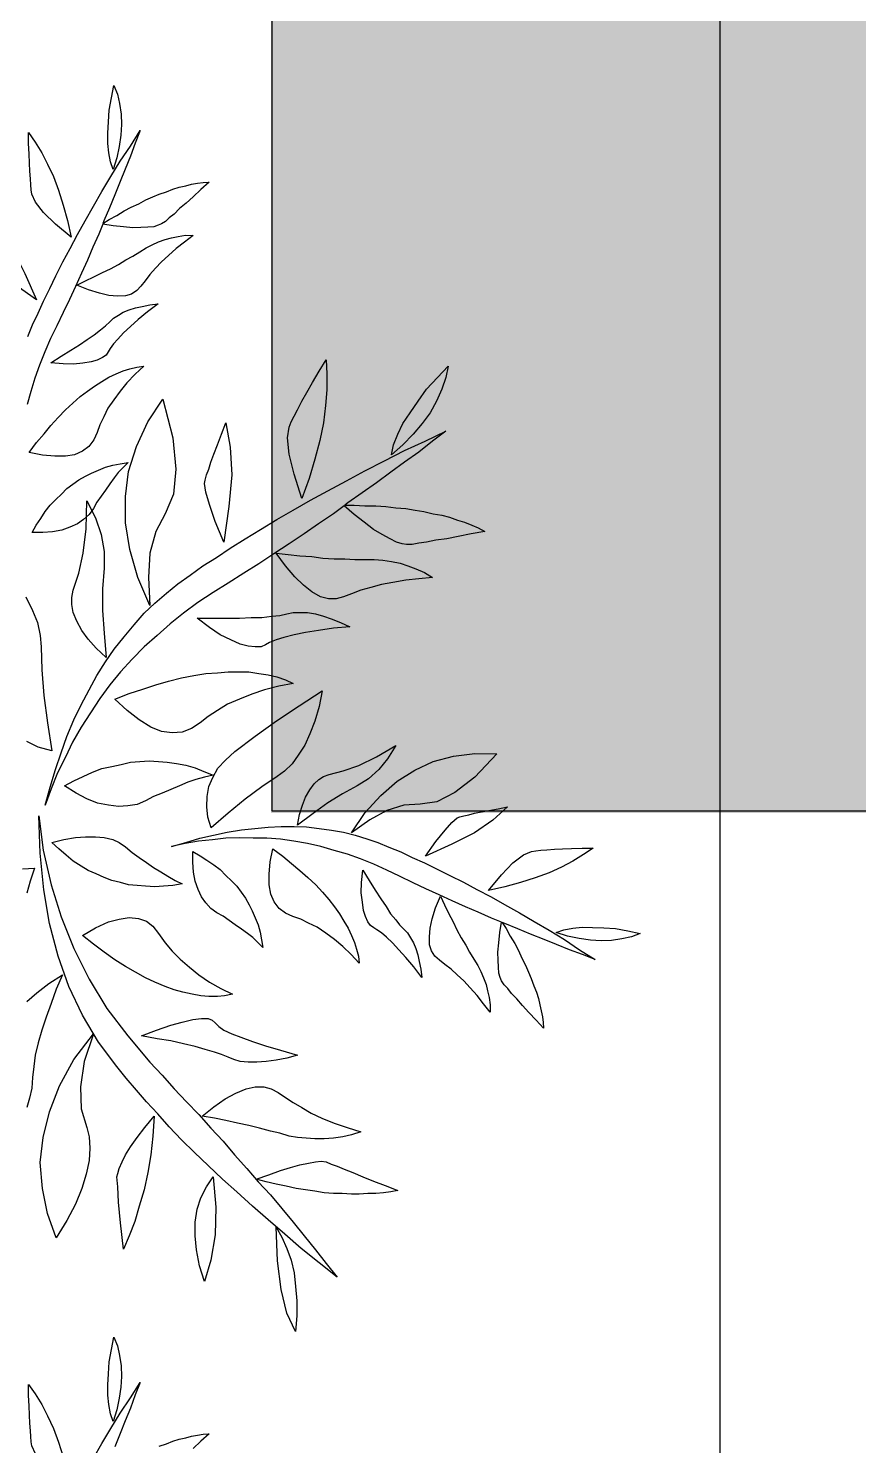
# Model space of a CAD drawing. Header units: millimetres. Extents: x 17 to 218440, y 21 to 53693.
# Drawn here: x 40853.3 to 41038.7, y 15418.3 to 15734.9 of the extents above; entities that cross this region are included whole.
import ezdxf

# ---------------------------------------------------------------- set-up
doc = ezdxf.new("R2010")
doc.units = ezdxf.units.MM
doc.header["$MEASUREMENT"] = 0
doc.layers.add('Plants', color=92, linetype='Continuous')
doc.layers.add('tampak', color=7, linetype='Continuous')

# ---------------------------------------------------------------- blocks, each defined once
blk = doc.blocks.new('1')
at = {"layer": 'Plants', "linetype": 'Continuous'}
for points in [[(3226.34, 15275.75), (3227.1, 15273.81), (3227.54, 15271.66), (3227.93, 15269.34), (3228.04, 15267), (3227.86, 15264.62), (3227.47, 15262.11), (3226.97, 15259.53), (3226.18, 15256.93), (3225.56, 15258.65), (3225.19, 15260.69), (3224.93, 15262.79), (3225, 15265.1), (3225.11, 15267.58), (3225.26, 15270.24), (3225.8, 15272.99), (3226.34, 15275.75)], [(3223.84, 15244.74), (3222.96, 15242.53), (3221.63, 15239.59), (3220.41, 15236.71), (3219.08, 15233.77), (3217.75, 15230.82), (3216.42, 15227.88), (3215.03, 15225.04), (3213.59, 15222.03), (3212.19, 15219.19), (3210.86, 15216.25), (3209.71, 15213.26), (3208.67, 15210.35), (3207.8, 15207.39), (3206.93, 15204.43), (3206.24, 15201.43), (3205.73, 15198.39), (3205.32, 15195.42), (3205.09, 15192.41), (3205.04, 15189.35), (3204.98, 15186.3), (3205.11, 15183.21), (3205.45, 15180.25), (3205.75, 15177.12), (3206.26, 15174.12), (3206.96, 15171.08), (3206.02, 15174.27), (3205.08, 15177.46), (3204.39, 15180.49), (3203.7, 15183.53), (3203.22, 15186.71), (3202.88, 15189.67), (3202.65, 15192.69), (3202.48, 15195.61), (3202.5, 15198.49), (3202.58, 15201.25), (3202.94, 15204.05), (3203.31, 15206.84), (3203.74, 15209.53), (3204.42, 15212.07), (3205.21, 15214.67), (3206.06, 15217.17), (3207.09, 15219.63), (3208.16, 15222.26), (3209.41, 15224.85), (3210.59, 15227.55), (3211.99, 15230.39), (3213.38, 15233.22), (3214.93, 15236.3), (3216.54, 15239.27), (3218.2, 15242.42), (3219.92, 15245.46), (3221.79, 15248.75), (3223.66, 15252.03), (3225.64, 15255.38), (3227.73, 15258.8), (3229.99, 15262.18), (3232.19, 15265.67), (3231.08, 15262.86), (3230.04, 15259.94), (3228.82, 15257.07), (3227.7, 15254.26), (3226.55, 15251.27), (3225.33, 15248.4), (3224.11, 15245.52), (3223.88, 15244.92), (3225.29, 15245.8), (3226.99, 15246.71), (3228.61, 15247.73), (3230.2, 15248.57), (3231.86, 15249.31), (3233.44, 15250.15), (3234.99, 15250.81), (3236.43, 15251.41), (3238.04, 15251.97), (3239.48, 15252.56), (3240.88, 15252.99), (3242.34, 15253.3), (3243.63, 15253.65), (3244.99, 15253.9), (3246.24, 15254.07), (3247.55, 15254.14), (3245.7, 15252.53), (3244.01, 15250.87), (3242.48, 15249.46), (3240.99, 15248.22), (3239.78, 15247.02), (3238.66, 15246.16), (3237.81, 15245.33), (3236.95, 15244.79), (3236.23, 15244.49), (3235.22, 15244.16), (3233.91, 15244.1), (3232.31, 15244), (3230.53, 15243.95), (3228.44, 15244.15), (3226.17, 15244.39), (3223.84, 15244.74)], [(3216.76, 15241.83), (3213.26, 15244.77), (3210.6, 15247.33), (3208.82, 15249.69), (3208.02, 15251.46), (3207.87, 15252.42), (3207.76, 15253.56), (3207.69, 15254.88), (3207.53, 15256.58), (3207.47, 15258.36), (3207.39, 15260.42), (3207.28, 15262.77), (3207.28, 15265.19), (3208.75, 15263.08), (3210.24, 15260.7), (3211.52, 15258.17), (3212.82, 15255.37), (3213.97, 15252.31), (3214.98, 15249.02), (3215.94, 15245.54), (3216.76, 15241.83)], [(3209.07, 15227.81), (3205.8, 15230.14), (3203.3, 15232.2), (3201.61, 15233.71), (3200.57, 15234.87), (3200.34, 15235.48), (3200.08, 15236.38), (3199.87, 15237.45), (3199.51, 15238.74), (3199.2, 15240.21), (3198.86, 15241.96), (3198.49, 15243.99), (3198.06, 15246.13), (3201.02, 15242.85), (3203.88, 15238.76), (3206.44, 15233.71), (3209.07, 15227.81)], [(3203.86, 15211.27), (3199.37, 15214.35), (3195.53, 15217.83), (3192.37, 15221.44), (3189.86, 15225.45), (3187.92, 15229.52), (3186.73, 15234.07), (3186.16, 15238.84), (3186.27, 15243.74), (3191.45, 15238.83), (3194.88, 15234.33), (3196.93, 15230.33), (3197.46, 15226.58), (3197.74, 15222.99), (3198.91, 15219.19), (3201, 15215.36), (3203.86, 15211.27)], [(3218.01, 15231.13), (3219.99, 15232.07), (3221.86, 15232.94), (3223.78, 15233.99), (3225.54, 15234.79), (3227.34, 15235.76), (3228.97, 15236.78), (3230.56, 15237.62), (3232.08, 15238.57), (3233.49, 15239.46), (3234.86, 15240.16), (3236.3, 15240.76), (3237.73, 15241.36), (3239.2, 15241.67), (3240.66, 15241.98), (3242.31, 15242.25), (3243.98, 15242.24), (3242.05, 15240.73), (3240.23, 15239.3), (3238.48, 15237.75), (3236.95, 15236.34), (3235.59, 15234.88), (3234.34, 15233.5), (3233.27, 15232.08), (3232.35, 15230.89), (3231.47, 15229.89), (3230.28, 15229.14), (3228.88, 15228.72), (3227.1, 15228.67), (3225.19, 15228.83), (3223.07, 15229.32), (3220.64, 15230.06), (3218.01, 15231.13)], [(3130.83, 15209.65), (3132.59, 15207.25), (3134.83, 15203.89), (3137.07, 15200.69), (3139.31, 15197.33), (3141.55, 15193.97), (3143.79, 15190.61), (3145.87, 15187.25), (3148.11, 15183.73), (3150.19, 15180.37), (3152.43, 15177.01), (3154.83, 15173.81), (3157.23, 15170.77), (3159.79, 15167.89), (3162.35, 15165.01), (3165.07, 15162.29), (3167.95, 15159.73), (3170.83, 15157.33), (3173.87, 15155.09), (3177.07, 15153.01), (3180.27, 15150.93), (3183.63, 15149.01), (3186.99, 15147.41), (3190.51, 15145.65), (3194.03, 15144.21), (3197.71, 15142.93), (3193.71, 15144.05), (3189.71, 15145.17), (3186.03, 15146.45), (3182.35, 15147.73), (3178.67, 15149.33), (3175.31, 15150.93), (3171.95, 15152.69), (3168.75, 15154.45), (3165.71, 15156.37), (3162.83, 15158.29), (3160.11, 15160.53), (3157.39, 15162.77), (3154.83, 15165.01), (3152.59, 15167.41), (3150.35, 15169.97), (3148.27, 15172.53), (3146.35, 15175.25), (3144.27, 15178.13), (3142.35, 15181.17), (3140.27, 15184.21), (3138.19, 15187.57), (3136.11, 15190.93), (3133.87, 15194.61), (3131.79, 15198.29), (3129.55, 15202.13), (3127.47, 15205.97), (3125.23, 15210.13), (3122.99, 15214.29), (3120.75, 15218.61), (3118.51, 15223.09), (3116.43, 15227.73), (3114.19, 15232.37), (3116.43, 15229.33), (3118.83, 15226.29), (3121.07, 15223.09), (3123.31, 15220.05), (3125.71, 15216.85), (3127.95, 15213.65), (3130.19, 15210.45), (3130.67, 15209.81), (3130.67, 15211.89), (3130.83, 15214.29), (3130.83, 15216.69), (3130.99, 15218.93), (3131.31, 15221.17), (3131.47, 15223.41), (3131.79, 15225.49), (3132.11, 15227.41), (3132.59, 15229.49), (3132.91, 15231.41), (3133.39, 15233.17), (3134.03, 15234.93), (3134.51, 15236.53), (3135.15, 15238.13), (3135.79, 15239.57), (3136.59, 15241.01), (3137.07, 15237.97), (3137.71, 15235.09), (3138.19, 15232.53), (3138.51, 15230.13), (3138.99, 15228.05), (3139.15, 15226.29), (3139.47, 15224.85), (3139.47, 15223.57), (3139.31, 15222.61), (3138.99, 15221.33), (3138.19, 15219.89), (3137.23, 15218.13), (3136.11, 15216.21), (3134.51, 15214.13), (3132.75, 15211.89), (3130.83, 15209.65)], [(3099.63, 15232.85), (3102.19, 15232.37), (3104.75, 15231.41), (3107.47, 15230.29), (3110.03, 15228.85), (3112.43, 15227.09), (3114.83, 15225.01), (3117.23, 15222.77), (3119.47, 15220.21), (3117.23, 15220.69), (3114.83, 15221.65), (3112.43, 15222.77), (3110.03, 15224.37), (3107.47, 15226.13), (3104.75, 15228.05), (3102.19, 15230.45), (3099.63, 15232.85)], [(3141.39, 15194.45), (3141.71, 15197.17), (3142.03, 15199.73), (3142.19, 15202.45), (3142.51, 15204.85), (3142.67, 15207.41), (3142.67, 15209.81), (3142.83, 15212.05), (3142.83, 15214.29), (3142.83, 15216.37), (3142.99, 15218.29), (3143.31, 15220.21), (3143.63, 15222.13), (3144.27, 15223.89), (3144.91, 15225.65), (3145.71, 15227.57), (3146.83, 15229.33), (3147.15, 15226.29), (3147.47, 15223.41), (3147.95, 15220.53), (3148.43, 15217.97), (3149.07, 15215.57), (3149.71, 15213.33), (3150.51, 15211.25), (3151.15, 15209.49), (3151.63, 15207.89), (3151.63, 15206.13), (3151.15, 15204.37), (3150.03, 15202.45), (3148.59, 15200.53), (3146.67, 15198.61), (3144.27, 15196.53), (3141.39, 15194.45)], [(3212.25, 15213.79), (3212.25, 15213.79), (3214.53, 15215.22), (3216.7, 15216.58), (3218.65, 15217.8), (3220.32, 15218.99), (3221.95, 15220.01), (3223.33, 15221.18), (3224.46, 15222.03), (3225.41, 15222.93), (3226.25, 15223.76), (3227.33, 15224.43), (3228.42, 15225.11), (3229.75, 15225.64), (3231.14, 15226.06), (3232.61, 15226.38), (3234.36, 15226.72), (3236.18, 15226.95), (3233.82, 15225.17), (3231.74, 15223.42), (3229.99, 15221.87), (3228.46, 15220.46), (3227.21, 15219.08), (3226.22, 15218), (3225.52, 15216.96), (3225.07, 15216.23), (3224.62, 15215.49), (3223.75, 15214.95), (3222.6, 15214.38), (3221.2, 15213.96), (3219.39, 15213.73), (3217.28, 15213.47), (3214.98, 15213.54), (3212.25, 15213.79)], [(3202.2, 15199.2), (3199.8, 15199.66), (3197.72, 15200.33), (3195.93, 15201.02), (3194.29, 15201.96), (3192.93, 15202.92), (3191.97, 15203.98), (3191.29, 15205.06), (3190.83, 15206.28), (3190.07, 15209.43), (3188.82, 15212.88), (3186.94, 15216.84), (3184.4, 15221.14), (3187.34, 15219.35), (3189.77, 15217.4), (3191.83, 15215.06), (3193.39, 15212.57), (3195.14, 15209.28), (3197.18, 15206.03), (3199.57, 15202.69), (3202.2, 15199.2)], [(3281.23, 15189.97), (3280.27, 15192.85), (3279.31, 15195.41), (3278.67, 15197.65), (3278.03, 15199.73), (3277.71, 15201.65), (3277.39, 15203.25), (3277.23, 15204.53), (3277.39, 15205.65), (3277.87, 15206.77), (3278.35, 15208.05), (3278.99, 15209.65), (3279.79, 15211.57), (3280.75, 15213.81), (3281.71, 15216.21), (3282.67, 15218.77), (3283.79, 15221.65), (3284.11, 15220.05), (3284.27, 15218.45), (3284.43, 15216.69), (3284.43, 15214.93), (3284.59, 15213.01), (3284.59, 15211.25), (3284.43, 15209.17), (3284.43, 15207.25), (3284.27, 15205.17), (3283.95, 15203.09), (3283.63, 15201.01), (3283.31, 15198.93), (3282.83, 15196.69), (3282.35, 15194.45), (3281.87, 15192.21), (3281.23, 15189.97)], [(3207.44, 15193.72), (3207.44, 15193.72), (3209.07, 15195.95), (3210.72, 15197.89), (3212.27, 15199.76), (3213.88, 15201.53), (3215.49, 15203.29), (3217.14, 15204.77), (3218.78, 15206.25), (3220.45, 15207.45), (3222.01, 15208.57), (3223.63, 15209.59), (3225.15, 15210.54), (3226.81, 15211.27), (3228.35, 15211.94), (3229.86, 15212.43), (3231.43, 15212.81), (3232.97, 15213.01), (3231.07, 15211.22), (3229.24, 15209.32), (3227.69, 15207.45), (3226.32, 15205.53), (3224.95, 15203.62), (3224.04, 15201.69), (3223.17, 15199.94), (3222.59, 15198.22), (3221.83, 15196.54), (3220.76, 15195.11), (3219.31, 15194.05), (3217.55, 15193.25), (3215.51, 15192.89), (3213.1, 15192.88), (3210.37, 15193.14), (3207.44, 15193.72)], [(3267.15, 15177.97), (3265.07, 15180.53), (3263.31, 15183.09), (3262.03, 15185.49), (3261.07, 15187.73), (3260.59, 15189.81), (3260.59, 15191.73), (3261.07, 15193.33), (3261.87, 15194.93), (3262.99, 15196.53), (3264.11, 15198.29), (3265.23, 15200.21), (3266.51, 15202.29), (3267.63, 15204.69), (3268.75, 15207.41), (3269.71, 15210.29), (3270.67, 15213.33), (3271.31, 15211.25), (3271.79, 15209.33), (3272.11, 15207.25), (3272.27, 15205.17), (3272.27, 15203.09), (3272.11, 15201.17), (3271.95, 15199.25), (3271.63, 15197.33), (3270.99, 15195.25), (3270.51, 15193.17), (3269.87, 15190.77), (3269.23, 15188.37), (3268.75, 15185.81), (3268.11, 15183.25), (3267.63, 15180.69), (3267.15, 15177.97)], [(3155.95, 15176.85), (3155.95, 15176.85), (3155.95, 15180.21), (3155.95, 15183.41), (3155.95, 15186.29), (3155.79, 15188.85), (3155.79, 15191.25), (3155.47, 15193.49), (3155.31, 15195.25), (3154.99, 15196.85), (3154.67, 15198.29), (3154.67, 15199.89), (3154.67, 15201.49), (3154.99, 15203.25), (3155.47, 15205.01), (3156.11, 15206.77), (3156.91, 15208.85), (3157.87, 15210.93), (3158.19, 15207.25), (3158.67, 15203.89), (3159.15, 15201.01), (3159.63, 15198.45), (3160.27, 15196.21), (3160.75, 15194.45), (3161.39, 15193.01), (3161.87, 15192.05), (3162.35, 15191.09), (3162.35, 15189.81), (3162.19, 15188.21), (3161.71, 15186.45), (3160.75, 15184.37), (3159.63, 15181.97), (3158.03, 15179.57), (3155.95, 15176.85)], [(3303.15, 15208.05), (3299.95, 15204.05), (3296.75, 15200.05), (3293.55, 15196.37), (3290.35, 15192.69), (3287.31, 15189.17), (3284.11, 15185.65), (3281.23, 15182.45), (3278.19, 15179.25), (3275.31, 15176.21), (3272.43, 15173.33), (3269.55, 15170.61), (3266.67, 15168.05), (3263.95, 15165.49), (3261.39, 15163.25), (3258.67, 15161.01), (3256.11, 15158.93), (3250.67, 15154.77), (3244.59, 15151.25), (3238.19, 15148.21), (3231.47, 15145.81), (3224.11, 15143.89), (3216.59, 15142.61), (3208.43, 15141.81), (3200.11, 15141.49), (3207.79, 15142.45), (3215.47, 15144.21), (3222.67, 15146.45), (3229.71, 15149.33), (3236.59, 15152.69), (3243.15, 15156.69), (3249.23, 15161.33), (3255.15, 15166.29), (3258.03, 15169.01), (3261.07, 15171.73), (3263.95, 15174.45), (3266.83, 15177.17), (3269.87, 15179.89), (3272.75, 15182.61), (3275.79, 15185.17), (3278.83, 15187.89), (3281.87, 15190.45), (3284.75, 15193.17), (3287.79, 15195.73), (3290.83, 15198.29), (3293.87, 15200.69), (3297.07, 15203.25), (3300.11, 15205.65), (3303.15, 15208.05)], [(3129.23, 15200.21), (3123.79, 15198.45), (3119.31, 15197.33), (3115.63, 15197.01), (3113.23, 15197.33), (3112.11, 15197.81), (3110.83, 15198.45), (3109.39, 15199.25), (3107.47, 15200.21), (3105.55, 15201.33), (3103.31, 15202.61), (3100.75, 15204.05), (3098.19, 15205.65), (3101.39, 15205.81), (3104.91, 15205.81), (3108.43, 15205.49), (3112.27, 15205.01), (3116.27, 15204.21), (3120.43, 15203.09), (3124.75, 15201.81), (3129.23, 15200.21)], [(3202.77, 15179.94), (3200.37, 15179.19), (3198.09, 15178.97), (3195.79, 15179.04), (3193.56, 15179.46), (3191.53, 15180.3), (3189.46, 15181.43), (3187.63, 15183.15), (3185.7, 15185.26), (3182.28, 15189.77), (3178.84, 15194.56), (3175.54, 15199.59), (3172.17, 15204.73), (3175.63, 15204.03), (3178.94, 15203.08), (3181.75, 15201.97), (3184.28, 15200.83), (3186.54, 15199.38), (3188.45, 15198.01), (3190.11, 15196.32), (3191.31, 15194.66), (3193.59, 15191.25), (3196.35, 15187.55), (3199.48, 15183.76), (3202.77, 15179.94)], [(3174.03, 15158.45), (3174.03, 15158.45), (3172.75, 15161.65), (3171.79, 15164.69), (3170.83, 15167.57), (3170.03, 15170.45), (3169.23, 15173.33), (3168.75, 15176.05), (3168.27, 15178.77), (3168.11, 15181.33), (3167.95, 15183.73), (3167.95, 15186.13), (3167.95, 15188.37), (3168.27, 15190.61), (3168.59, 15192.69), (3169.07, 15194.61), (3169.71, 15196.53), (3170.51, 15198.29), (3171.15, 15195.09), (3171.95, 15191.89), (3172.91, 15189.01), (3174.03, 15186.29), (3175.15, 15183.57), (3176.59, 15181.33), (3177.87, 15179.25), (3179.31, 15177.49), (3180.59, 15175.57), (3181.39, 15173.49), (3181.55, 15171.25), (3181.23, 15168.85), (3180.27, 15166.45), (3178.67, 15163.89), (3176.59, 15161.17), (3174.03, 15158.45)], [(3249.23, 15164.37), (3247.95, 15167.73), (3246.83, 15170.93), (3246.19, 15173.49), (3245.55, 15175.89), (3245.39, 15177.81), (3245.39, 15179.25), (3245.71, 15180.21), (3246.35, 15180.85), (3247.15, 15181.65), (3247.95, 15182.77), (3248.75, 15184.53), (3249.55, 15186.61), (3250.51, 15189.17), (3251.47, 15192.05), (3252.43, 15195.41), (3253.55, 15199.25), (3254.19, 15196.85), (3254.67, 15194.45), (3254.99, 15192.21), (3255.15, 15190.13), (3255.15, 15188.21), (3254.99, 15186.45), (3254.51, 15185.01), (3254.03, 15183.73), (3253.39, 15182.29), (3252.91, 15180.69), (3252.27, 15178.61), (3251.63, 15176.37), (3250.99, 15173.81), (3250.35, 15170.93), (3249.87, 15167.89), (3249.23, 15164.37)], [(3291.95, 15194.45), (3294.19, 15195.73), (3296.75, 15196.85), (3299.31, 15197.81), (3302.19, 15198.45), (3305.23, 15198.77), (3308.43, 15199.09), (3311.79, 15199.09), (3315.31, 15198.77), (3311.15, 15196.85), (3305.87, 15195.57), (3299.47, 15194.77), (3291.95, 15194.45), (3291.95, 15194.45)], [(3208.05, 15175.84), (3208.05, 15175.84), (3208.99, 15177.48), (3209.99, 15179.02), (3211, 15180.55), (3212.07, 15181.98), (3213.38, 15183.25), (3214.59, 15184.46), (3215.8, 15185.67), (3217.14, 15186.66), (3218.48, 15187.65), (3219.96, 15188.42), (3221.33, 15189.13), (3222.88, 15189.79), (3224.43, 15190.46), (3226.11, 15190.91), (3227.75, 15191.18), (3229.5, 15191.52), (3228.4, 15190.38), (3227.3, 15189.24), (3226.38, 15188.06), (3225.42, 15186.7), (3224.45, 15185.34), (3223.49, 15183.99), (3222.53, 15182.63), (3221.74, 15181.23), (3220.78, 15179.88), (3219.5, 15178.78), (3218.16, 15177.79), (3216.51, 15177.05), (3214.67, 15176.36), (3212.64, 15175.99), (3210.47, 15175.84), (3208.05, 15175.84)], [(3138.99, 15182.77), (3134.35, 15180.85), (3130.51, 15179.57), (3127.79, 15178.77), (3125.87, 15178.45), (3125.07, 15178.61), (3123.95, 15178.93), (3122.67, 15179.41), (3121.07, 15179.89), (3119.31, 15180.53), (3117.23, 15181.33), (3114.83, 15182.29), (3112.27, 15183.25), (3117.71, 15184.21), (3123.95, 15184.53), (3130.99, 15183.89), (3138.99, 15182.77)], [(3226.83, 15151.25), (3225.07, 15154.13), (3223.79, 15157.01), (3223.15, 15159.41), (3222.83, 15161.65), (3222.99, 15163.73), (3223.63, 15165.49), (3224.75, 15166.93), (3226.35, 15168.21), (3228.43, 15169.65), (3230.35, 15171.25), (3232.11, 15173.01), (3233.87, 15175.09), (3235.63, 15177.17), (3237.23, 15179.57), (3238.67, 15182.13), (3239.95, 15184.69), (3240.27, 15182.93), (3240.43, 15181.33), (3240.43, 15179.41), (3240.27, 15177.65), (3239.95, 15175.73), (3239.47, 15173.65), (3238.99, 15171.73), (3238.19, 15169.65), (3237.23, 15167.41), (3236.27, 15165.33), (3234.99, 15163.09), (3233.71, 15160.85), (3232.27, 15158.45), (3230.51, 15156.05), (3228.75, 15153.65), (3226.83, 15151.25)], [(3280.75, 15180.37), (3280.75, 15180.37), (3287.47, 15181.01), (3293.71, 15180.85), (3299.31, 15179.89), (3304.11, 15178.45), (3300.59, 15177.33), (3297.07, 15176.69), (3293.87, 15176.37), (3290.83, 15176.37), (3287.95, 15176.85), (3285.39, 15177.65), (3282.99, 15178.93), (3280.75, 15180.37)], [(3067.92, 15155.76), (3070.13, 15154.88), (3073.07, 15153.55), (3075.95, 15152.33), (3078.9, 15151), (3081.84, 15149.68), (3084.78, 15148.35), (3087.62, 15146.95), (3090.63, 15145.51), (3093.47, 15144.12), (3096.41, 15142.79), (3099.4, 15141.64), (3102.32, 15140.59), (3105.27, 15139.72), (3108.23, 15138.86)], [(3093.04, 15139.01), (3090.4, 15140.09), (3087.81, 15141.33), (3085.11, 15142.51), (3082.28, 15143.91), (3079.44, 15145.31), (3076.36, 15146.85), (3073.39, 15148.47), (3070.24, 15150.12), (3067.2, 15151.84), (3063.92, 15153.71), (3060.63, 15155.58), (3057.28, 15157.56), (3053.86, 15159.65), (3050.48, 15161.92), (3046.99, 15164.11), (3049.8, 15163), (3052.72, 15161.96), (3055.6, 15160.74), (3058.41, 15159.63), (3061.39, 15158.47), (3064.27, 15157.25), (3067.14, 15156.03), (3067.74, 15155.8), (3066.86, 15157.21), (3065.95, 15158.91), (3064.93, 15160.54), (3064.09, 15162.13), (3063.36, 15163.78), (3062.51, 15165.37), (3061.85, 15166.91), (3061.25, 15168.35), (3060.7, 15169.97), (3060.1, 15171.4), (3059.68, 15172.8), (3059.36, 15174.27), (3059.01, 15175.56), (3058.77, 15176.91), (3058.59, 15178.16), (3058.52, 15179.48), (3060.14, 15177.62), (3061.79, 15175.94), (3063.2, 15174.4), (3064.44, 15172.91), (3065.65, 15171.71), (3066.5, 15170.58), (3067.33, 15169.74), (3067.87, 15168.87), (3068.17, 15168.15), (3068.5, 15167.15), (3068.57, 15165.83), (3068.66, 15164.23), (3068.72, 15162.45), (3068.51, 15160.36), (3068.27, 15158.1), (3067.92, 15155.76)], [(3193.39, 15147.25), (3193.39, 15147.25), (3192.27, 15149.33), (3191.31, 15151.41), (3190.35, 15153.49), (3189.55, 15155.57), (3189.07, 15157.81), (3188.59, 15159.89), (3188.11, 15161.97), (3187.95, 15164.05), (3187.79, 15166.13), (3187.95, 15168.21), (3188.11, 15170.13), (3188.43, 15172.21), (3188.75, 15174.29), (3189.39, 15176.37), (3190.19, 15178.29), (3190.99, 15180.37), (3191.47, 15178.45), (3191.95, 15176.53), (3192.59, 15174.77), (3193.39, 15172.85), (3194.19, 15170.93), (3194.99, 15169.01), (3195.79, 15167.09), (3196.75, 15165.33), (3197.55, 15163.41), (3197.87, 15161.33), (3198.03, 15159.25), (3197.71, 15157.01), (3197.23, 15154.61), (3196.27, 15152.21), (3194.99, 15149.81), (3193.39, 15147.25)], [(3343.56, 15153.71), (3340.28, 15155.58), (3336.93, 15157.56), (3333.51, 15159.65), (3330.13, 15161.92), (3326.64, 15164.11), (3329.45, 15163), (3332.37, 15161.96), (3335.24, 15160.74), (3338.05, 15159.63), (3341.04, 15158.47)], [(3340.9, 15168.35), (3340.34, 15169.97), (3339.75, 15171.4), (3339.33, 15172.8), (3339.01, 15174.27), (3338.66, 15175.56), (3338.41, 15176.91), (3338.24, 15178.16), (3338.17, 15179.48), (3339.79, 15177.62), (3341.44, 15175.94)], [(3081.53, 15149.93), (3080.59, 15151.91), (3079.72, 15153.79), (3078.68, 15155.7), (3077.88, 15157.46), (3076.9, 15159.27), (3075.88, 15160.89), (3075.04, 15162.48), (3074.09, 15164), (3073.21, 15165.41), (3072.5, 15166.78), (3071.9, 15168.22), (3071.31, 15169.66), (3070.99, 15171.12), (3070.68, 15172.59), (3070.41, 15174.23), (3070.42, 15175.9), (3071.93, 15173.97), (3073.37, 15172.16), (3074.91, 15170.41), (3076.33, 15168.87), (3077.78, 15167.52), (3079.16, 15166.27), (3080.59, 15165.2), (3081.77, 15164.27), (3082.77, 15163.39), (3083.52, 15162.2), (3083.94, 15160.8), (3083.99, 15159.02), (3083.83, 15157.11), (3083.34, 15154.99), (3082.6, 15152.57), (3081.53, 15149.93)], [(3153.07, 15166.29), (3146.83, 15163.57), (3140.59, 15161.81), (3134.67, 15160.85), (3128.75, 15160.85), (3123.15, 15161.49), (3117.55, 15163.25), (3112.11, 15165.81), (3106.99, 15169.17), (3115.63, 15171.41), (3122.67, 15172.05), (3128.27, 15171.57), (3132.59, 15169.65), (3136.59, 15167.57), (3141.39, 15166.29), (3146.83, 15165.97), (3153.07, 15166.29)], [(3206.03, 15144.37), (3205.39, 15147.09), (3204.91, 15149.65), (3204.75, 15151.89), (3204.75, 15154.13), (3204.91, 15156.05), (3205.39, 15157.97), (3206.03, 15159.41), (3206.99, 15160.85), (3208.27, 15162.29), (3209.39, 15163.89), (3210.51, 15165.49), (3211.63, 15167.09), (3212.59, 15168.69), (3213.55, 15170.29), (3214.51, 15171.89), (3215.31, 15173.49), (3215.63, 15171.41), (3215.79, 15169.33), (3215.95, 15167.41), (3215.79, 15165.33), (3215.63, 15163.41), (3215.47, 15161.49), (3214.99, 15159.73), (3214.51, 15157.81), (3213.87, 15156.05), (3213.07, 15154.29), (3212.27, 15152.53), (3211.31, 15150.93), (3210.19, 15149.17), (3208.91, 15147.57), (3207.47, 15145.97), (3206.03, 15144.37)], [(3098.87, 15144.17), (3098.87, 15144.17), (3097.44, 15146.45), (3096.09, 15148.62), (3094.87, 15150.57), (3093.67, 15152.24), (3092.65, 15153.87), (3091.49, 15155.25), (3090.63, 15156.38), (3089.73, 15157.33), (3088.91, 15158.17), (3088.23, 15159.26), (3087.55, 15160.34), (3087.02, 15161.67), (3086.6, 15163.07), (3086.29, 15164.53), (3085.95, 15166.28), (3085.71, 15168.1), (3087.49, 15165.74), (3089.24, 15163.67), (3090.79, 15161.92), (3092.2, 15160.38), (3093.59, 15159.14), (3094.66, 15158.15), (3095.7, 15157.44), (3096.44, 15156.99), (3097.17, 15156.55), (3097.71, 15155.68), (3098.28, 15154.52), (3098.7, 15153.13), (3098.94, 15151.31), (3099.19, 15149.21), (3099.13, 15146.9), (3098.87, 15144.17)], [(3267.15, 15167.25), (3267.15, 15167.25), (3271.63, 15166.93), (3275.79, 15166.45), (3279.79, 15165.81), (3283.63, 15165.01), (3287.31, 15163.89), (3290.67, 15162.93), (3293.87, 15161.65), (3296.91, 15160.37), (3290.99, 15159.73), (3286.35, 15159.25), (3282.99, 15159.09), (3280.75, 15158.93), (3279.95, 15159.09), (3278.83, 15159.41), (3277.39, 15160.05), (3275.79, 15160.85), (3274.03, 15161.97), (3271.95, 15163.41), (3269.71, 15165.17), (3267.15, 15167.25)], [(3118.94, 15139.36), (3118.94, 15139.36), (3116.71, 15140.99), (3114.77, 15142.64), (3112.9, 15144.19), (3111.13, 15145.8), (3109.37, 15147.42), (3107.89, 15149.06), (3106.41, 15150.7), (3105.22, 15152.37), (3104.09, 15153.93), (3103.07, 15155.56), (3102.12, 15157.08), (3101.39, 15158.73), (3100.72, 15160.28), (3100.23, 15161.78), (3099.85, 15163.36), (3099.65, 15164.89), (3101.44, 15162.99), (3103.34, 15161.16), (3105.21, 15159.61), (3107.13, 15158.24), (3109.04, 15156.87), (3110.97, 15155.97), (3112.72, 15155.1), (3114.44, 15154.52), (3116.13, 15153.76), (3117.55, 15152.68), (3118.61, 15151.23), (3119.41, 15149.47), (3119.78, 15147.43), (3119.78, 15145.02), (3119.52, 15142.29), (3118.94, 15139.36)], [(3036.91, 15158.26), (3038.85, 15159.02), (3041, 15159.46), (3043.32, 15159.85), (3045.66, 15159.96), (3048.04, 15159.79), (3050.55, 15159.39), (3053.13, 15158.89), (3055.73, 15158.11), (3054.01, 15157.48), (3051.97, 15157.12), (3049.87, 15156.86), (3047.57, 15156.92), (3045.08, 15157.03), (3042.42, 15157.18), (3039.67, 15157.72), (3036.91, 15158.26)], [(3136.82, 15139.98), (3136.82, 15139.98), (3135.18, 15140.91), (3133.64, 15141.92), (3132.11, 15142.92), (3130.69, 15143.99), (3129.41, 15145.31), (3128.2, 15146.51), (3126.99, 15147.72), (3126, 15149.06), (3125.01, 15150.41), (3124.24, 15151.89), (3123.53, 15153.26), (3122.87, 15154.8), (3122.2, 15156.35), (3121.75, 15158.03), (3121.48, 15159.67), (3121.14, 15161.42), (3122.28, 15160.33), (3123.42, 15159.23), (3124.6, 15158.3), (3125.96, 15157.34), (3127.32, 15156.38), (3128.67, 15155.42), (3130.03, 15154.45), (3131.43, 15153.67), (3132.79, 15152.7), (3133.89, 15151.43), (3134.88, 15150.09), (3135.61, 15148.43), (3136.3, 15146.6), (3136.67, 15144.56), (3136.82, 15142.39), (3136.82, 15139.98)], [(3316.56, 15158.26), (3318.5, 15159.02), (3320.65, 15159.46), (3322.97, 15159.85), (3325.31, 15159.96), (3327.69, 15159.79), (3330.2, 15159.39), (3332.78, 15158.89), (3335.38, 15158.11), (3333.66, 15157.48), (3331.62, 15157.12), (3329.52, 15156.86), (3327.21, 15156.92), (3324.73, 15157.03), (3322.07, 15157.18), (3319.32, 15157.72), (3316.56, 15158.26)], [(3164.75, 15156.53), (3162.67, 15154.29), (3160.59, 15152.53), (3158.67, 15151.09), (3156.59, 15149.97), (3154.67, 15149.17), (3152.91, 15148.85), (3151.31, 15148.85), (3149.71, 15149.17), (3145.87, 15150.45), (3141.39, 15151.41), (3135.95, 15152.05), (3129.71, 15152.21), (3133.55, 15154.13), (3137.23, 15155.41), (3141.07, 15156.05), (3144.75, 15156.05), (3149.39, 15155.73), (3154.19, 15155.73), (3159.31, 15156.05), (3164.75, 15156.53)], [(3248.75, 15153.65), (3254.99, 15151.57), (3260.59, 15150.77), (3265.55, 15150.93), (3269.71, 15152.21), (3271.79, 15152.69), (3274.35, 15152.85), (3277.07, 15152.69), (3280.11, 15152.05), (3283.31, 15151.09), (3286.83, 15149.65), (3290.51, 15147.73), (3294.35, 15145.33), (3288.91, 15143.41), (3283.31, 15142.29), (3277.55, 15141.81), (3271.95, 15142.45), (3266.19, 15143.89), (3260.43, 15146.13), (3254.51, 15149.33), (3248.75, 15153.65)], [(3070.84, 15148.68), (3067.89, 15145.18), (3065.33, 15142.52), (3062.97, 15140.74), (3061.21, 15139.94), (3060.24, 15139.79), (3059.1, 15139.68), (3057.79, 15139.61), (3056.08, 15139.45), (3054.3, 15139.4), (3052.24, 15139.31), (3049.89, 15139.2), (3047.48, 15139.2), (3049.58, 15140.67), (3051.97, 15142.16), (3054.49, 15143.44), (3057.3, 15144.74), (3060.35, 15145.9), (3063.65, 15146.9), (3067.12, 15147.87), (3070.84, 15148.68)], [(3235.63, 15146.77), (3235.63, 15146.77), (3238.83, 15145.33), (3242.03, 15144.21), (3245.07, 15143.09), (3247.95, 15142.13), (3250.83, 15141.33), (3253.55, 15140.69), (3256.11, 15140.37), (3258.51, 15140.05), (3260.91, 15139.89), (3263.15, 15139.41), (3265.23, 15138.77)], [(3241.55, 15138.77), (3239.63, 15141.01), (3237.55, 15143.73), (3235.63, 15146.77)], [(3350.49, 15148.68), (3347.54, 15145.18), (3344.98, 15142.52), (3342.62, 15140.74), (3340.85, 15139.94), (3339.89, 15139.79), (3338.75, 15139.68), (3337.44, 15139.61), (3335.73, 15139.45), (3333.95, 15139.4), (3331.89, 15139.31), (3329.54, 15139.2), (3327.12, 15139.2), (3329.23, 15140.67), (3331.61, 15142.16), (3334.14, 15143.44), (3336.95, 15144.74), (3340, 15145.9), (3343.29, 15146.9), (3346.77, 15147.87), (3350.49, 15148.68)], [(3185.55, 15144.37), (3184.75, 15141.33), (3183.47, 15138.77)], [(3151.15, 15138.61), (3154.19, 15140.05), (3156.91, 15141.17), (3159.79, 15141.81), (3162.35, 15141.97), (3167.47, 15142.13), (3173.23, 15142.61), (3179.31, 15143.41), (3185.55, 15144.37)], [(3084.85, 15140.99), (3082.52, 15137.72), (3080.46, 15135.23), (3078.95, 15133.53), (3077.79, 15132.5), (3077.18, 15132.27), (3076.28, 15132.01), (3075.21, 15131.79), (3073.92, 15131.44), (3072.46, 15131.13), (3070.71, 15130.79), (3068.67, 15130.42), (3066.53, 15129.98), (3069.81, 15132.94), (3073.91, 15135.81), (3078.95, 15138.36), (3084.85, 15140.99)], [(3211.79, 15140.53), (3211.79, 15140.53), (3214.67, 15139.57), (3217.39, 15138.77)], [(3211.95, 15137.81), (3211.79, 15140.53)]]:
    blk.add_lwpolyline(points, dxfattribs=at)
blk = doc.blocks.new('KOLOM')
at = {"layer": 'tampak', "transparency": 33554687}
h = blk.add_hatch(color=5, dxfattribs=at)
h.dxf.hatch_style = 1
h.paths.add_polyline_path([(1780621.98, 55617.67), (1780421.98, 55617.67), (1780421.98, 55217.67), (1780621.98, 55217.67)])
h.paths.add_polyline_path([(1780621.98, 52920.47), (1780421.98, 52920.47), (1780421.98, 52520.47), (1780621.98, 52520.47)])
h.paths.add_polyline_path([(1780621.98, 50225.87), (1780421.98, 50225.87), (1780421.98, 49825.87), (1780621.98, 49825.87)])
h.paths.add_polyline_path([(1780621.98, 47518.78), (1780421.98, 47518.78), (1780421.98, 47118.78), (1780621.98, 47118.78)])
h.paths.add_polyline_path([(1780621.98, 44836.68), (1780421.98, 44836.68), (1780421.98, 44436.68), (1780621.98, 44436.68)])
blk.add_lwpolyline([(1780422.2, 52920.96), (1780422.2, 52520.96), (1780622.2, 52520.96), (1780622.2, 52920.96), (1780422.2, 52920.96)])

msp = doc.modelspace()

# ---------------------------------------------------------------- linework, layer by layer
msp.add_lwpolyline([(41007.71, 18338.99), (41007.71, 7776.37), (40707.71, 7776.37), (40707.71, 18338.99)], close=True)

# ---------------------------------------------------------------- block references
msp.add_blockref('KOLOM', (-1739514.48, -36960.8))
at = {"rotation": 270}
msp.add_blockref('1', (25714.19, 18759.1), dxfattribs=at)

doc.saveas('drawing.dxf')
